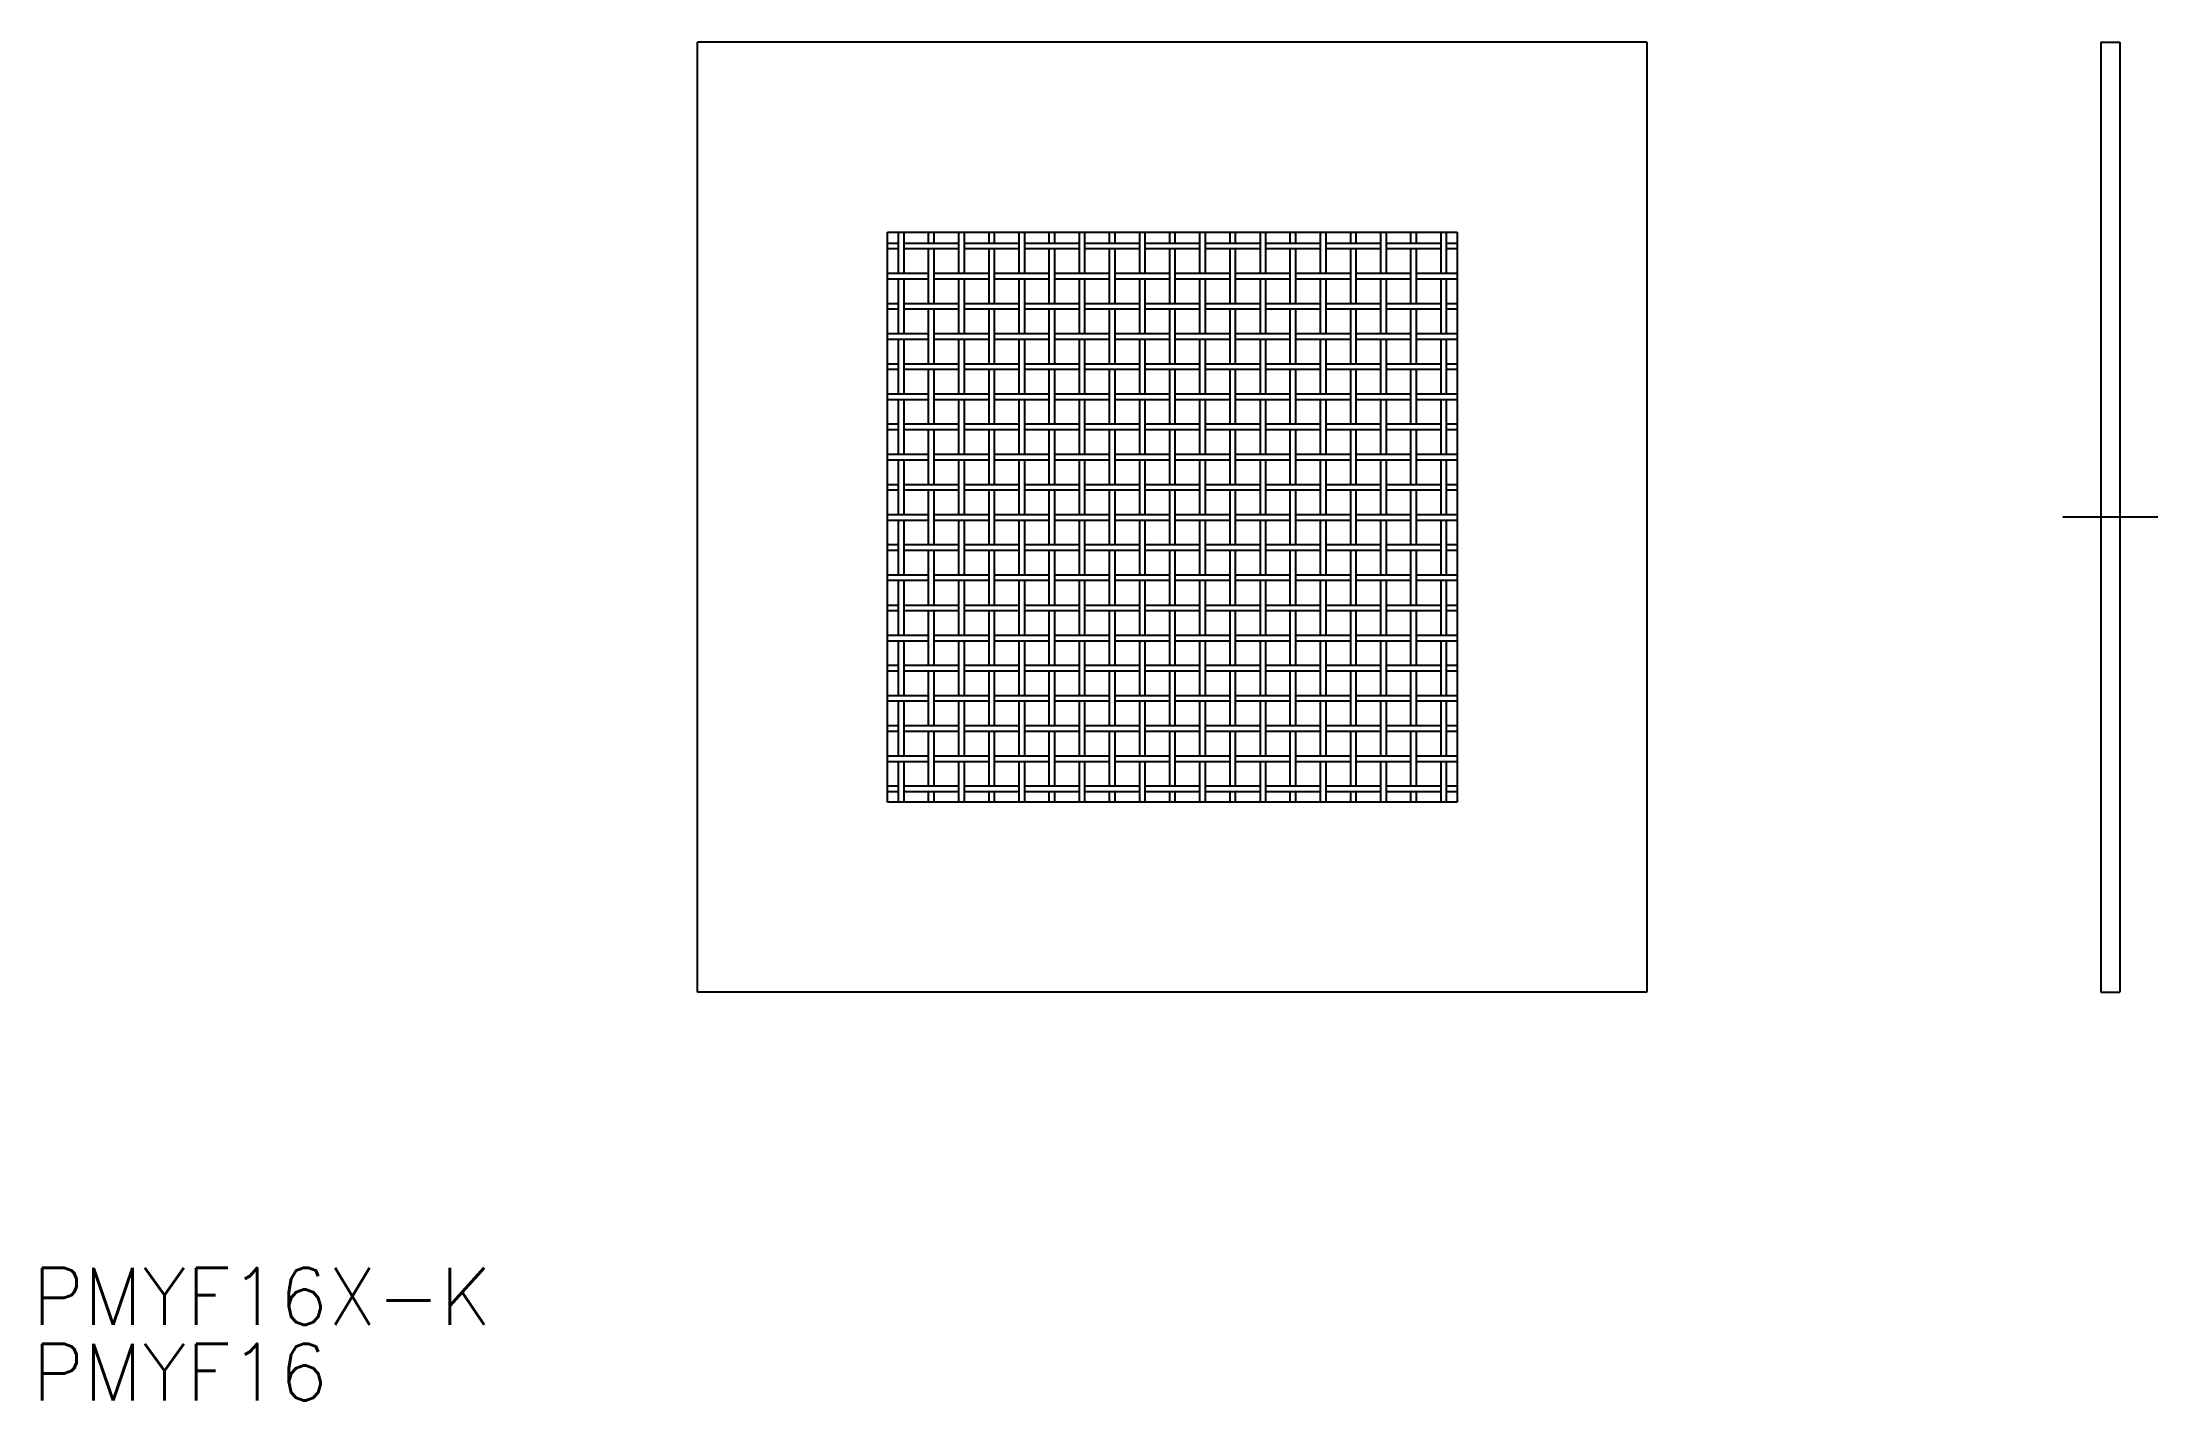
# Model space of a CAD drawing. Extents: x 1 to 112, y 0 to 71.
import ezdxf

# ---------------------------------------------------------------- set-up
doc = ezdxf.new("R2010")
doc.units = 0
doc.linetypes.add('CENTER', pattern=[50.8, 31.75, -6.35, 6.35, -6.35])
doc.layers.get('0').update_dxf_attribs({"linetype": 'CONTINUOUS'})
doc.layers.add('CENTER', color=1, linetype='CENTER')
doc.styles.get("Standard").update_dxf_attribs({"font": 'txt.shx', "height": 3, "bigfont": 'bigfont.shx'})

# ---------------------------------------------------------------- blocks, each defined once
blk = doc.blocks.new('*U5')
at = {"color": 7, "linetype": 'CONTINUOUS'}
blk.add_text('PMYF16X-K', height=3, dxfattribs=at).set_placement((0, 3.99))
blk = doc.blocks.new('*U6')
at = {"color": 7, "linetype": 'CONTINUOUS'}
blk.add_text('PMYF16', height=3, dxfattribs=at).set_placement((0, 0))

msp = doc.modelspace()

# ---------------------------------------------------------------- linework, layer by layer
at = {"color": 7, "linetype": 'CONTINUOUS'}
for p, q in [((85.03, 71.5), (35.03, 71.5)), ((35.03, 21.5), (35.03, 71.5)), ((85.03, 71.5), (85.03, 21.5)), ((108.93, 71.5), (108.93, 21.5)), ((108.93, 71.5), (109.93, 71.5)), ((109.93, 71.5), (109.93, 21.5)), ((45.03, 61.5), (75.03, 61.5)), ((45.03, 31.5), (45.03, 61.5)), ((45.6, 61.5), (45.6, 59.34)), ((45.89, 61.5), (45.89, 59.34)), ((47.18, 61.5), (47.18, 60.93)), ((47.47, 61.5), (47.47, 60.93)), ((48.77, 61.5), (48.77, 59.34)), ((49.06, 61.5), (49.06, 59.34)), ((50.36, 61.5), (50.36, 60.93)), ((50.65, 61.5), (50.65, 60.93)), ((51.95, 61.5), (51.95, 59.34)), ((52.24, 61.5), (52.24, 59.34)), ((53.53, 61.5), (53.53, 60.93)), ((53.82, 61.5), (53.82, 60.93)), ((55.12, 61.5), (55.12, 59.34)), ((55.41, 61.5), (55.41, 59.34)), ((56.71, 61.5), (56.71, 60.93)), ((57, 61.5), (57, 60.93)), ((58.3, 61.5), (58.3, 59.34)), ((58.59, 61.5), (58.59, 59.34)), ((59.88, 61.5), (59.88, 60.93)), ((60.17, 61.5), (60.17, 60.93)), ((61.47, 61.5), (61.47, 59.34)), ((61.76, 61.5), (61.76, 59.34)), ((63.06, 61.5), (63.06, 60.93)), ((63.35, 61.5), (63.35, 60.93)), ((64.65, 61.5), (64.65, 59.34)), ((64.94, 61.5), (64.94, 59.34)), ((66.23, 61.5), (66.23, 60.93)), ((66.52, 61.5), (66.52, 60.93)), ((67.82, 61.5), (67.82, 59.34)), ((68.11, 61.5), (68.11, 59.34)), ((69.41, 61.5), (69.41, 60.93)), ((69.7, 61.5), (69.7, 60.93)), ((71, 61.5), (71, 59.34)), ((71.29, 61.5), (71.29, 59.34)), ((72.58, 61.5), (72.58, 60.93)), ((72.87, 61.5), (72.87, 60.93)), ((74.17, 61.5), (74.17, 59.34)), ((74.46, 61.5), (74.46, 59.34)), ((75.03, 61.5), (75.03, 31.5)), ((45.03, 60.93), (45.6, 60.93)), ((45.03, 60.64), (45.6, 60.64)), ((45.89, 60.93), (48.77, 60.93)), ((45.89, 60.64), (48.77, 60.64)), ((47.18, 60.64), (47.18, 57.76)), ((47.47, 60.64), (47.47, 57.76)), ((49.06, 60.93), (51.95, 60.93)), ((49.06, 60.64), (51.95, 60.64)), ((50.36, 60.64), (50.36, 57.76)), ((50.65, 60.64), (50.65, 57.76)), ((52.24, 60.93), (55.12, 60.93)), ((52.24, 60.64), (55.12, 60.64)), ((53.53, 60.64), (53.53, 57.76)), ((53.82, 60.64), (53.82, 57.76)), ((55.41, 60.93), (58.3, 60.93)), ((55.41, 60.64), (58.3, 60.64)), ((56.71, 60.64), (56.71, 57.76)), ((57, 60.64), (57, 57.76)), ((58.59, 60.93), (61.47, 60.93)), ((58.59, 60.64), (61.47, 60.64)), ((59.88, 60.64), (59.88, 57.76)), ((60.17, 60.64), (60.17, 57.76)), ((61.76, 60.93), (64.65, 60.93)), ((61.76, 60.64), (64.65, 60.64)), ((63.06, 60.64), (63.06, 57.76)), ((63.35, 60.64), (63.35, 57.76)), ((64.94, 60.93), (67.82, 60.93)), ((64.94, 60.64), (67.82, 60.64)), ((66.23, 60.64), (66.23, 57.76)), ((66.52, 60.64), (66.52, 57.76)), ((68.11, 60.93), (71, 60.93)), ((68.11, 60.64), (71, 60.64)), ((69.41, 60.64), (69.41, 57.76)), ((69.7, 60.64), (69.7, 57.76)), ((71.29, 60.93), (74.17, 60.93)), ((71.29, 60.64), (74.17, 60.64)), ((72.58, 60.64), (72.58, 57.76)), ((72.87, 60.64), (72.87, 57.76)), ((74.46, 60.93), (75.03, 60.93)), ((74.46, 60.64), (75.03, 60.64)), ((45.03, 59.34), (47.18, 59.34)), ((45.03, 59.05), (47.18, 59.05)), ((45.6, 59.05), (45.6, 56.17)), ((45.89, 59.05), (45.89, 56.17)), ((47.47, 59.34), (50.36, 59.34)), ((47.47, 59.05), (50.36, 59.05)), ((48.77, 59.05), (48.77, 56.17)), ((49.06, 59.05), (49.06, 56.17)), ((50.65, 59.34), (53.53, 59.34)), ((50.65, 59.05), (53.53, 59.05)), ((51.95, 59.05), (51.95, 56.17)), ((52.24, 59.05), (52.24, 56.17)), ((53.82, 59.34), (56.71, 59.34)), ((53.82, 59.05), (56.71, 59.05)), ((55.12, 59.05), (55.12, 56.17)), ((55.41, 59.05), (55.41, 56.17)), ((57, 59.34), (59.88, 59.34)), ((57, 59.05), (59.88, 59.05)), ((58.3, 59.05), (58.3, 56.17)), ((58.59, 59.05), (58.59, 56.17)), ((60.17, 59.34), (63.06, 59.34)), ((60.17, 59.05), (63.06, 59.05)), ((61.47, 59.05), (61.47, 56.17)), ((61.76, 59.05), (61.76, 56.17)), ((63.35, 59.34), (66.23, 59.34)), ((63.35, 59.05), (66.23, 59.05)), ((64.65, 59.05), (64.65, 56.17)), ((64.94, 59.05), (64.94, 56.17)), ((66.52, 59.34), (69.41, 59.34)), ((66.52, 59.05), (69.41, 59.05)), ((67.82, 59.05), (67.82, 56.17)), ((68.11, 59.05), (68.11, 56.17)), ((69.7, 59.34), (72.58, 59.34)), ((69.7, 59.05), (72.58, 59.05)), ((71, 59.05), (71, 56.17)), ((71.29, 59.05), (71.29, 56.17)), ((72.87, 59.34), (75.03, 59.34)), ((72.87, 59.05), (75.03, 59.05)), ((74.17, 59.05), (74.17, 56.17)), ((74.46, 59.05), (74.46, 56.17)), ((45.03, 57.76), (45.6, 57.76)), ((45.03, 57.47), (45.6, 57.47)), ((45.89, 57.76), (48.77, 57.76)), ((45.89, 57.47), (48.77, 57.47)), ((47.18, 57.47), (47.18, 54.58)), ((47.47, 57.47), (47.47, 54.58)), ((49.06, 57.76), (51.95, 57.76)), ((49.06, 57.47), (51.95, 57.47)), ((50.36, 57.47), (50.36, 54.58)), ((50.65, 57.47), (50.65, 54.58)), ((52.24, 57.76), (55.12, 57.76)), ((52.24, 57.47), (55.12, 57.47)), ((53.53, 57.47), (53.53, 54.58)), ((53.82, 57.47), (53.82, 54.58)), ((55.41, 57.76), (58.3, 57.76)), ((55.41, 57.47), (58.3, 57.47)), ((56.71, 57.47), (56.71, 54.58)), ((57, 57.47), (57, 54.58)), ((58.59, 57.76), (61.47, 57.76)), ((58.59, 57.47), (61.47, 57.47)), ((59.88, 57.47), (59.88, 54.58)), ((60.17, 57.47), (60.17, 54.58)), ((61.76, 57.76), (64.65, 57.76)), ((61.76, 57.47), (64.65, 57.47)), ((63.06, 57.47), (63.06, 54.58)), ((63.35, 57.47), (63.35, 54.58)), ((64.94, 57.76), (67.82, 57.76)), ((64.94, 57.47), (67.82, 57.47)), ((66.23, 57.47), (66.23, 54.58)), ((66.52, 57.47), (66.52, 54.58)), ((68.11, 57.76), (71, 57.76)), ((68.11, 57.47), (71, 57.47)), ((69.41, 57.47), (69.41, 54.58)), ((69.7, 57.47), (69.7, 54.58)), ((71.29, 57.76), (74.17, 57.76)), ((71.29, 57.47), (74.17, 57.47)), ((72.58, 57.47), (72.58, 54.58)), ((72.87, 57.47), (72.87, 54.58)), ((74.46, 57.76), (75.03, 57.76)), ((74.46, 57.47), (75.03, 57.47)), ((45.03, 56.17), (47.18, 56.17)), ((45.03, 55.88), (47.18, 55.88)), ((45.6, 55.88), (45.6, 52.99)), ((45.89, 55.88), (45.89, 52.99)), ((47.47, 56.17), (50.36, 56.17)), ((47.47, 55.88), (50.36, 55.88)), ((48.77, 55.88), (48.77, 52.99)), ((49.06, 55.88), (49.06, 52.99)), ((50.65, 56.17), (53.53, 56.17)), ((50.65, 55.88), (53.53, 55.88)), ((51.95, 55.88), (51.95, 52.99)), ((52.24, 55.88), (52.24, 52.99)), ((53.82, 56.17), (56.71, 56.17)), ((53.82, 55.88), (56.71, 55.88)), ((55.12, 55.88), (55.12, 52.99)), ((55.41, 55.88), (55.41, 52.99)), ((57, 56.17), (59.88, 56.17)), ((57, 55.88), (59.88, 55.88)), ((58.3, 55.88), (58.3, 52.99)), ((58.59, 55.88), (58.59, 52.99)), ((60.17, 56.17), (63.06, 56.17)), ((60.17, 55.88), (63.06, 55.88)), ((61.47, 55.88), (61.47, 52.99)), ((61.76, 55.88), (61.76, 52.99)), ((63.35, 56.17), (66.23, 56.17)), ((63.35, 55.88), (66.23, 55.88)), ((64.65, 55.88), (64.65, 52.99)), ((64.94, 55.88), (64.94, 52.99)), ((66.52, 56.17), (69.41, 56.17)), ((66.52, 55.88), (69.41, 55.88)), ((67.82, 55.88), (67.82, 52.99)), ((68.11, 55.88), (68.11, 52.99)), ((69.7, 56.17), (72.58, 56.17)), ((69.7, 55.88), (72.58, 55.88)), ((71, 55.88), (71, 52.99)), ((71.29, 55.88), (71.29, 52.99)), ((72.87, 56.17), (75.03, 56.17)), ((72.87, 55.88), (75.03, 55.88)), ((74.17, 55.88), (74.17, 52.99)), ((74.46, 55.88), (74.46, 52.99)), ((45.03, 54.58), (45.6, 54.58)), ((45.03, 54.29), (45.6, 54.29)), ((45.89, 54.58), (48.77, 54.58)), ((45.89, 54.29), (48.77, 54.29)), ((47.18, 54.29), (47.18, 51.41)), ((47.47, 54.29), (47.47, 51.41)), ((49.06, 54.58), (51.95, 54.58)), ((49.06, 54.29), (51.95, 54.29)), ((50.36, 54.29), (50.36, 51.41)), ((50.65, 54.29), (50.65, 51.41)), ((52.24, 54.58), (55.12, 54.58)), ((52.24, 54.29), (55.12, 54.29)), ((53.53, 54.29), (53.53, 51.41)), ((53.82, 54.29), (53.82, 51.41)), ((55.41, 54.58), (58.3, 54.58)), ((55.41, 54.29), (58.3, 54.29)), ((56.71, 54.29), (56.71, 51.41)), ((57, 54.29), (57, 51.41)), ((58.59, 54.58), (61.47, 54.58)), ((58.59, 54.29), (61.47, 54.29)), ((59.88, 54.29), (59.88, 51.41)), ((60.17, 54.29), (60.17, 51.41)), ((61.76, 54.58), (64.65, 54.58)), ((61.76, 54.29), (64.65, 54.29)), ((63.06, 54.29), (63.06, 51.41)), ((63.35, 54.29), (63.35, 51.41)), ((64.94, 54.58), (67.82, 54.58)), ((64.94, 54.29), (67.82, 54.29)), ((66.23, 54.29), (66.23, 51.41)), ((66.52, 54.29), (66.52, 51.41)), ((68.11, 54.58), (71, 54.58)), ((68.11, 54.29), (71, 54.29)), ((69.41, 54.29), (69.41, 51.41)), ((69.7, 54.29), (69.7, 51.41)), ((71.29, 54.58), (74.17, 54.58)), ((71.29, 54.29), (74.17, 54.29)), ((72.58, 54.29), (72.58, 51.41)), ((72.87, 54.29), (72.87, 51.41)), ((74.46, 54.58), (75.03, 54.58)), ((74.46, 54.29), (75.03, 54.29)), ((45.03, 52.99), (47.18, 52.99)), ((45.03, 52.7), (47.18, 52.7)), ((45.6, 52.7), (45.6, 49.82)), ((45.89, 52.7), (45.89, 49.82)), ((47.47, 52.99), (50.36, 52.99)), ((47.47, 52.7), (50.36, 52.7)), ((48.77, 52.7), (48.77, 49.82)), ((49.06, 52.7), (49.06, 49.82)), ((50.65, 52.99), (53.53, 52.99)), ((50.65, 52.7), (53.53, 52.7)), ((51.95, 52.7), (51.95, 49.82)), ((52.24, 52.7), (52.24, 49.82)), ((53.82, 52.99), (56.71, 52.99)), ((53.82, 52.7), (56.71, 52.7)), ((55.12, 52.7), (55.12, 49.82)), ((55.41, 52.7), (55.41, 49.82)), ((57, 52.99), (59.88, 52.99)), ((57, 52.7), (59.88, 52.7)), ((58.3, 52.7), (58.3, 49.82)), ((58.59, 52.7), (58.59, 49.82)), ((60.17, 52.99), (63.06, 52.99)), ((60.17, 52.7), (63.06, 52.7)), ((61.47, 52.7), (61.47, 49.82)), ((61.76, 52.7), (61.76, 49.82)), ((63.35, 52.99), (66.23, 52.99)), ((63.35, 52.7), (66.23, 52.7)), ((64.65, 52.7), (64.65, 49.82)), ((64.94, 52.7), (64.94, 49.82)), ((66.52, 52.99), (69.41, 52.99)), ((66.52, 52.7), (69.41, 52.7)), ((67.82, 52.7), (67.82, 49.82)), ((68.11, 52.7), (68.11, 49.82)), ((69.7, 52.99), (72.58, 52.99)), ((69.7, 52.7), (72.58, 52.7)), ((71, 52.7), (71, 49.82)), ((71.29, 52.7), (71.29, 49.82)), ((72.87, 52.99), (75.03, 52.99)), ((72.87, 52.7), (75.03, 52.7)), ((74.17, 52.7), (74.17, 49.82)), ((74.46, 52.7), (74.46, 49.82)), ((45.03, 51.41), (45.6, 51.41)), ((45.89, 51.41), (48.77, 51.41)), ((49.06, 51.41), (51.95, 51.41)), ((52.24, 51.41), (55.12, 51.41)), ((55.41, 51.41), (58.3, 51.41)), ((58.59, 51.41), (61.47, 51.41)), ((61.76, 51.41), (64.65, 51.41)), ((64.94, 51.41), (67.82, 51.41)), ((68.11, 51.41), (71, 51.41)), ((71.29, 51.41), (74.17, 51.41)), ((74.46, 51.41), (75.03, 51.41)), ((45.03, 51.12), (45.6, 51.12)), ((45.89, 51.12), (48.77, 51.12)), ((47.18, 51.12), (47.18, 48.23)), ((47.47, 51.12), (47.47, 48.23)), ((49.06, 51.12), (51.95, 51.12)), ((50.36, 51.12), (50.36, 48.23)), ((50.65, 51.12), (50.65, 48.23)), ((52.24, 51.12), (55.12, 51.12)), ((53.53, 51.12), (53.53, 48.23)), ((53.82, 51.12), (53.82, 48.23)), ((55.41, 51.12), (58.3, 51.12)), ((56.71, 51.12), (56.71, 48.23)), ((57, 51.12), (57, 48.23)), ((58.59, 51.12), (61.47, 51.12)), ((59.88, 51.12), (59.88, 48.23)), ((60.17, 51.12), (60.17, 48.23)), ((61.76, 51.12), (64.65, 51.12)), ((63.06, 51.12), (63.06, 48.23)), ((63.35, 51.12), (63.35, 48.23)), ((64.94, 51.12), (67.82, 51.12)), ((66.23, 51.12), (66.23, 48.23)), ((66.52, 51.12), (66.52, 48.23)), ((68.11, 51.12), (71, 51.12)), ((69.41, 51.12), (69.41, 48.23)), ((69.7, 51.12), (69.7, 48.23)), ((71.29, 51.12), (74.17, 51.12)), ((72.58, 51.12), (72.58, 48.23)), ((72.87, 51.12), (72.87, 48.23)), ((74.46, 51.12), (75.03, 51.12)), ((45.03, 49.82), (47.18, 49.82)), ((45.03, 49.53), (47.18, 49.53)), ((45.6, 49.53), (45.6, 46.64)), ((45.89, 49.53), (45.89, 46.64)), ((47.47, 49.82), (50.36, 49.82)), ((47.47, 49.53), (50.36, 49.53)), ((48.77, 49.53), (48.77, 46.64)), ((49.06, 49.53), (49.06, 46.64)), ((50.65, 49.82), (53.53, 49.82)), ((50.65, 49.53), (53.53, 49.53)), ((51.95, 49.53), (51.95, 46.64)), ((52.24, 49.53), (52.24, 46.64)), ((53.82, 49.82), (56.71, 49.82)), ((53.82, 49.53), (56.71, 49.53)), ((55.12, 49.53), (55.12, 46.64)), ((55.41, 49.53), (55.41, 46.64)), ((57, 49.82), (59.88, 49.82)), ((57, 49.53), (59.88, 49.53)), ((58.3, 49.53), (58.3, 46.64)), ((58.59, 49.53), (58.59, 46.64)), ((60.17, 49.82), (63.06, 49.82)), ((60.17, 49.53), (63.06, 49.53)), ((61.47, 49.53), (61.47, 46.64)), ((61.76, 49.53), (61.76, 46.64)), ((63.35, 49.82), (66.23, 49.82)), ((63.35, 49.53), (66.23, 49.53)), ((64.65, 49.53), (64.65, 46.64)), ((64.94, 49.53), (64.94, 46.64)), ((66.52, 49.82), (69.41, 49.82)), ((66.52, 49.53), (69.41, 49.53)), ((67.82, 49.53), (67.82, 46.64)), ((68.11, 49.53), (68.11, 46.64)), ((69.7, 49.82), (72.58, 49.82)), ((69.7, 49.53), (72.58, 49.53)), ((71, 49.53), (71, 46.64)), ((71.29, 49.53), (71.29, 46.64)), ((72.87, 49.82), (75.03, 49.82)), ((72.87, 49.53), (75.03, 49.53)), ((74.17, 49.53), (74.17, 46.64)), ((74.46, 49.53), (74.46, 46.64)), ((45.03, 48.23), (45.6, 48.23)), ((45.03, 47.94), (45.6, 47.94)), ((45.89, 48.23), (48.77, 48.23)), ((45.89, 47.94), (48.77, 47.94)), ((47.18, 47.94), (47.18, 45.06)), ((47.47, 47.94), (47.47, 45.06)), ((49.06, 48.23), (51.95, 48.23)), ((49.06, 47.94), (51.95, 47.94)), ((50.36, 47.94), (50.36, 45.06)), ((50.65, 47.94), (50.65, 45.06)), ((52.24, 48.23), (55.12, 48.23)), ((52.24, 47.94), (55.12, 47.94)), ((53.53, 47.94), (53.53, 45.06)), ((53.82, 47.94), (53.82, 45.06)), ((55.41, 48.23), (58.3, 48.23)), ((55.41, 47.94), (58.3, 47.94)), ((56.71, 47.94), (56.71, 45.06)), ((57, 47.94), (57, 45.06)), ((58.59, 48.23), (61.47, 48.23)), ((58.59, 47.94), (61.47, 47.94)), ((59.88, 47.94), (59.88, 45.06)), ((60.17, 47.94), (60.17, 45.06)), ((61.76, 48.23), (64.65, 48.23)), ((61.76, 47.94), (64.65, 47.94)), ((63.06, 47.94), (63.06, 45.06)), ((63.35, 47.94), (63.35, 45.06)), ((64.94, 48.23), (67.82, 48.23)), ((64.94, 47.94), (67.82, 47.94)), ((66.23, 47.94), (66.23, 45.06)), ((66.52, 47.94), (66.52, 45.06)), ((68.11, 48.23), (71, 48.23)), ((68.11, 47.94), (71, 47.94)), ((69.41, 47.94), (69.41, 45.06)), ((69.7, 47.94), (69.7, 45.06)), ((71.29, 48.23), (74.17, 48.23)), ((71.29, 47.94), (74.17, 47.94)), ((72.58, 47.94), (72.58, 45.06)), ((72.87, 47.94), (72.87, 45.06)), ((74.46, 48.23), (75.03, 48.23)), ((74.46, 47.94), (75.03, 47.94)), ((45.03, 46.64), (47.18, 46.64)), ((45.03, 46.35), (47.18, 46.35)), ((45.6, 46.35), (45.6, 43.47)), ((45.89, 46.35), (45.89, 43.47)), ((47.47, 46.64), (50.36, 46.64)), ((47.47, 46.35), (50.36, 46.35)), ((48.77, 46.35), (48.77, 43.47)), ((49.06, 46.35), (49.06, 43.47)), ((50.65, 46.64), (53.53, 46.64)), ((50.65, 46.35), (53.53, 46.35)), ((51.95, 46.35), (51.95, 43.47)), ((52.24, 46.35), (52.24, 43.47)), ((53.82, 46.64), (56.71, 46.64)), ((53.82, 46.35), (56.71, 46.35)), ((55.12, 46.35), (55.12, 43.47)), ((55.41, 46.35), (55.41, 43.47)), ((57, 46.64), (59.88, 46.64)), ((57, 46.35), (59.88, 46.35)), ((58.3, 46.35), (58.3, 43.47)), ((58.59, 46.35), (58.59, 43.47)), ((60.17, 46.64), (63.06, 46.64)), ((60.17, 46.35), (63.06, 46.35)), ((61.47, 46.35), (61.47, 43.47)), ((61.76, 46.35), (61.76, 43.47)), ((63.35, 46.64), (66.23, 46.64)), ((63.35, 46.35), (66.23, 46.35)), ((64.65, 46.35), (64.65, 43.47)), ((64.94, 46.35), (64.94, 43.47)), ((66.52, 46.64), (69.41, 46.64)), ((66.52, 46.35), (69.41, 46.35)), ((67.82, 46.35), (67.82, 43.47)), ((68.11, 46.35), (68.11, 43.47)), ((69.7, 46.64), (72.58, 46.64)), ((69.7, 46.35), (72.58, 46.35)), ((71, 46.35), (71, 43.47)), ((71.29, 46.35), (71.29, 43.47)), ((72.87, 46.64), (75.03, 46.64)), ((72.87, 46.35), (75.03, 46.35)), ((74.17, 46.35), (74.17, 43.47)), ((74.46, 46.35), (74.46, 43.47)), ((45.03, 45.06), (45.6, 45.06)), ((45.03, 44.77), (45.6, 44.77)), ((45.89, 45.06), (48.77, 45.06)), ((45.89, 44.77), (48.77, 44.77)), ((47.18, 44.77), (47.18, 41.88)), ((47.47, 44.77), (47.47, 41.88)), ((49.06, 45.06), (51.95, 45.06)), ((49.06, 44.77), (51.95, 44.77)), ((50.36, 44.77), (50.36, 41.88)), ((50.65, 44.77), (50.65, 41.88)), ((52.24, 45.06), (55.12, 45.06)), ((52.24, 44.77), (55.12, 44.77)), ((53.53, 44.77), (53.53, 41.88)), ((53.82, 44.77), (53.82, 41.88)), ((55.41, 45.06), (58.3, 45.06)), ((55.41, 44.77), (58.3, 44.77)), ((56.71, 44.77), (56.71, 41.88)), ((57, 44.77), (57, 41.88)), ((58.59, 45.06), (61.47, 45.06)), ((58.59, 44.77), (61.47, 44.77)), ((59.88, 44.77), (59.88, 41.88)), ((60.17, 44.77), (60.17, 41.88)), ((61.76, 45.06), (64.65, 45.06)), ((61.76, 44.77), (64.65, 44.77)), ((63.06, 44.77), (63.06, 41.88)), ((63.35, 44.77), (63.35, 41.88)), ((64.94, 45.06), (67.82, 45.06)), ((64.94, 44.77), (67.82, 44.77)), ((66.23, 44.77), (66.23, 41.88)), ((66.52, 44.77), (66.52, 41.88)), ((68.11, 45.06), (71, 45.06)), ((68.11, 44.77), (71, 44.77)), ((69.41, 44.77), (69.41, 41.88)), ((69.7, 44.77), (69.7, 41.88)), ((71.29, 45.06), (74.17, 45.06)), ((71.29, 44.77), (74.17, 44.77)), ((72.58, 44.77), (72.58, 41.88)), ((72.87, 44.77), (72.87, 41.88)), ((74.46, 45.06), (75.03, 45.06)), ((74.46, 44.77), (75.03, 44.77)), ((45.03, 43.47), (47.18, 43.47)), ((47.47, 43.47), (50.36, 43.47)), ((50.65, 43.47), (53.53, 43.47)), ((53.82, 43.47), (56.71, 43.47)), ((57, 43.47), (59.88, 43.47)), ((60.17, 43.47), (63.06, 43.47)), ((63.35, 43.47), (66.23, 43.47)), ((66.52, 43.47), (69.41, 43.47)), ((69.7, 43.47), (72.58, 43.47)), ((72.87, 43.47), (75.03, 43.47)), ((45.03, 43.18), (47.18, 43.18)), ((45.6, 43.18), (45.6, 40.29)), ((45.89, 43.18), (45.89, 40.29)), ((47.47, 43.18), (50.36, 43.18)), ((48.77, 43.18), (48.77, 40.29)), ((49.06, 43.18), (49.06, 40.29)), ((50.65, 43.18), (53.53, 43.18)), ((51.95, 43.18), (51.95, 40.29)), ((52.24, 43.18), (52.24, 40.29)), ((53.82, 43.18), (56.71, 43.18)), ((55.12, 43.18), (55.12, 40.29)), ((55.41, 43.18), (55.41, 40.29)), ((57, 43.18), (59.88, 43.18)), ((58.3, 43.18), (58.3, 40.29)), ((58.59, 43.18), (58.59, 40.29)), ((60.17, 43.18), (63.06, 43.18)), ((61.47, 43.18), (61.47, 40.29)), ((61.76, 43.18), (61.76, 40.29)), ((63.35, 43.18), (66.23, 43.18)), ((64.65, 43.18), (64.65, 40.29)), ((64.94, 43.18), (64.94, 40.29)), ((66.52, 43.18), (69.41, 43.18)), ((67.82, 43.18), (67.82, 40.29)), ((68.11, 43.18), (68.11, 40.29)), ((69.7, 43.18), (72.58, 43.18)), ((71, 43.18), (71, 40.29)), ((71.29, 43.18), (71.29, 40.29)), ((72.87, 43.18), (75.03, 43.18)), ((74.17, 43.18), (74.17, 40.29)), ((74.46, 43.18), (74.46, 40.29)), ((45.03, 41.88), (45.6, 41.88)), ((45.03, 41.59), (45.6, 41.59)), ((45.89, 41.88), (48.77, 41.88)), ((45.89, 41.59), (48.77, 41.59)), ((47.18, 41.59), (47.18, 38.71)), ((47.47, 41.59), (47.47, 38.71)), ((49.06, 41.88), (51.95, 41.88)), ((49.06, 41.59), (51.95, 41.59)), ((50.36, 41.59), (50.36, 38.71)), ((50.65, 41.59), (50.65, 38.71)), ((52.24, 41.88), (55.12, 41.88)), ((52.24, 41.59), (55.12, 41.59)), ((53.53, 41.59), (53.53, 38.71)), ((53.82, 41.59), (53.82, 38.71)), ((55.41, 41.88), (58.3, 41.88)), ((55.41, 41.59), (58.3, 41.59)), ((56.71, 41.59), (56.71, 38.71)), ((57, 41.59), (57, 38.71)), ((58.59, 41.88), (61.47, 41.88)), ((58.59, 41.59), (61.47, 41.59)), ((59.88, 41.59), (59.88, 38.71)), ((60.17, 41.59), (60.17, 38.71)), ((61.76, 41.88), (64.65, 41.88)), ((61.76, 41.59), (64.65, 41.59)), ((63.06, 41.59), (63.06, 38.71)), ((63.35, 41.59), (63.35, 38.71)), ((64.94, 41.88), (67.82, 41.88)), ((64.94, 41.59), (67.82, 41.59)), ((66.23, 41.59), (66.23, 38.71)), ((66.52, 41.59), (66.52, 38.71)), ((68.11, 41.88), (71, 41.88)), ((68.11, 41.59), (71, 41.59)), ((69.41, 41.59), (69.41, 38.71)), ((69.7, 41.59), (69.7, 38.71)), ((71.29, 41.88), (74.17, 41.88)), ((71.29, 41.59), (74.17, 41.59)), ((72.58, 41.59), (72.58, 38.71)), ((72.87, 41.59), (72.87, 38.71)), ((74.46, 41.88), (75.03, 41.88)), ((74.46, 41.59), (75.03, 41.59)), ((45.03, 40.29), (47.18, 40.29)), ((47.47, 40.29), (50.36, 40.29)), ((50.65, 40.29), (53.53, 40.29)), ((53.82, 40.29), (56.71, 40.29)), ((57, 40.29), (59.88, 40.29)), ((60.17, 40.29), (63.06, 40.29)), ((63.35, 40.29), (66.23, 40.29)), ((66.52, 40.29), (69.41, 40.29)), ((69.7, 40.29), (72.58, 40.29)), ((72.87, 40.29), (75.03, 40.29)), ((45.03, 40), (47.18, 40)), ((45.6, 40), (45.6, 37.12)), ((45.89, 40), (45.89, 37.12)), ((47.47, 40), (50.36, 40)), ((48.77, 40), (48.77, 37.12)), ((49.06, 40), (49.06, 37.12)), ((50.65, 40), (53.53, 40)), ((51.95, 40), (51.95, 37.12)), ((52.24, 40), (52.24, 37.12)), ((53.82, 40), (56.71, 40)), ((55.12, 40), (55.12, 37.12)), ((55.41, 40), (55.41, 37.12)), ((57, 40), (59.88, 40)), ((58.3, 40), (58.3, 37.12)), ((58.59, 40), (58.59, 37.12)), ((60.17, 40), (63.06, 40)), ((61.47, 40), (61.47, 37.12)), ((61.76, 40), (61.76, 37.12)), ((63.35, 40), (66.23, 40)), ((64.65, 40), (64.65, 37.12)), ((64.94, 40), (64.94, 37.12)), ((66.52, 40), (69.41, 40)), ((67.82, 40), (67.82, 37.12)), ((68.11, 40), (68.11, 37.12)), ((69.7, 40), (72.58, 40)), ((71, 40), (71, 37.12)), ((71.29, 40), (71.29, 37.12)), ((72.87, 40), (75.03, 40)), ((74.17, 40), (74.17, 37.12)), ((74.46, 40), (74.46, 37.12)), ((45.03, 38.71), (45.6, 38.71)), ((45.03, 38.42), (45.6, 38.42)), ((45.89, 38.71), (48.77, 38.71)), ((45.89, 38.42), (48.77, 38.42)), ((47.18, 38.42), (47.18, 35.53)), ((47.47, 38.42), (47.47, 35.53)), ((49.06, 38.71), (51.95, 38.71)), ((49.06, 38.42), (51.95, 38.42)), ((50.36, 38.42), (50.36, 35.53)), ((50.65, 38.42), (50.65, 35.53)), ((52.24, 38.71), (55.12, 38.71)), ((52.24, 38.42), (55.12, 38.42)), ((53.53, 38.42), (53.53, 35.53)), ((53.82, 38.42), (53.82, 35.53)), ((55.41, 38.71), (58.3, 38.71)), ((55.41, 38.42), (58.3, 38.42)), ((56.71, 38.42), (56.71, 35.53)), ((57, 38.42), (57, 35.53)), ((58.59, 38.71), (61.47, 38.71)), ((58.59, 38.42), (61.47, 38.42)), ((59.88, 38.42), (59.88, 35.53)), ((60.17, 38.42), (60.17, 35.53)), ((61.76, 38.71), (64.65, 38.71)), ((61.76, 38.42), (64.65, 38.42)), ((63.06, 38.42), (63.06, 35.53)), ((63.35, 38.42), (63.35, 35.53)), ((64.94, 38.71), (67.82, 38.71)), ((64.94, 38.42), (67.82, 38.42)), ((66.23, 38.42), (66.23, 35.53)), ((66.52, 38.42), (66.52, 35.53)), ((68.11, 38.71), (71, 38.71)), ((68.11, 38.42), (71, 38.42)), ((69.41, 38.42), (69.41, 35.53)), ((69.7, 38.42), (69.7, 35.53)), ((71.29, 38.71), (74.17, 38.71)), ((71.29, 38.42), (74.17, 38.42)), ((72.58, 38.42), (72.58, 35.53)), ((72.87, 38.42), (72.87, 35.53)), ((74.46, 38.71), (75.03, 38.71)), ((74.46, 38.42), (75.03, 38.42)), ((45.03, 37.12), (47.18, 37.12)), ((45.03, 36.83), (47.18, 36.83)), ((45.6, 36.83), (45.6, 33.94)), ((45.89, 36.83), (45.89, 33.94)), ((47.47, 37.12), (50.36, 37.12)), ((47.47, 36.83), (50.36, 36.83)), ((48.77, 36.83), (48.77, 33.94)), ((49.06, 36.83), (49.06, 33.94)), ((50.65, 37.12), (53.53, 37.12)), ((50.65, 36.83), (53.53, 36.83)), ((51.95, 36.83), (51.95, 33.94)), ((52.24, 36.83), (52.24, 33.94)), ((53.82, 37.12), (56.71, 37.12)), ((53.82, 36.83), (56.71, 36.83)), ((55.12, 36.83), (55.12, 33.94)), ((55.41, 36.83), (55.41, 33.94)), ((57, 37.12), (59.88, 37.12)), ((57, 36.83), (59.88, 36.83)), ((58.3, 36.83), (58.3, 33.94)), ((58.59, 36.83), (58.59, 33.94)), ((60.17, 37.12), (63.06, 37.12)), ((60.17, 36.83), (63.06, 36.83)), ((61.47, 36.83), (61.47, 33.94)), ((61.76, 36.83), (61.76, 33.94)), ((63.35, 37.12), (66.23, 37.12)), ((63.35, 36.83), (66.23, 36.83)), ((64.65, 36.83), (64.65, 33.94)), ((64.94, 36.83), (64.94, 33.94)), ((66.52, 37.12), (69.41, 37.12)), ((66.52, 36.83), (69.41, 36.83)), ((67.82, 36.83), (67.82, 33.94)), ((68.11, 36.83), (68.11, 33.94)), ((69.7, 37.12), (72.58, 37.12)), ((69.7, 36.83), (72.58, 36.83)), ((71, 36.83), (71, 33.94)), ((71.29, 36.83), (71.29, 33.94)), ((72.87, 37.12), (75.03, 37.12)), ((72.87, 36.83), (75.03, 36.83)), ((74.17, 36.83), (74.17, 33.94)), ((74.46, 36.83), (74.46, 33.94)), ((45.03, 35.53), (45.6, 35.53)), ((45.03, 35.24), (45.6, 35.24)), ((45.89, 35.53), (48.77, 35.53)), ((45.89, 35.24), (48.77, 35.24)), ((47.18, 35.24), (47.18, 32.36)), ((47.47, 35.24), (47.47, 32.36)), ((49.06, 35.53), (51.95, 35.53)), ((49.06, 35.24), (51.95, 35.24)), ((50.36, 35.24), (50.36, 32.36)), ((50.65, 35.24), (50.65, 32.36)), ((52.24, 35.53), (55.12, 35.53)), ((52.24, 35.24), (55.12, 35.24)), ((53.53, 35.24), (53.53, 32.36)), ((53.82, 35.24), (53.82, 32.36)), ((55.41, 35.53), (58.3, 35.53)), ((55.41, 35.24), (58.3, 35.24)), ((56.71, 35.24), (56.71, 32.36)), ((57, 35.24), (57, 32.36)), ((58.59, 35.53), (61.47, 35.53)), ((58.59, 35.24), (61.47, 35.24)), ((59.88, 35.24), (59.88, 32.36)), ((60.17, 35.24), (60.17, 32.36)), ((61.76, 35.53), (64.65, 35.53)), ((61.76, 35.24), (64.65, 35.24)), ((63.06, 35.24), (63.06, 32.36)), ((63.35, 35.24), (63.35, 32.36)), ((64.94, 35.53), (67.82, 35.53)), ((64.94, 35.24), (67.82, 35.24)), ((66.23, 35.24), (66.23, 32.36)), ((66.52, 35.24), (66.52, 32.36)), ((68.11, 35.53), (71, 35.53)), ((68.11, 35.24), (71, 35.24)), ((69.41, 35.24), (69.41, 32.36)), ((69.7, 35.24), (69.7, 32.36)), ((71.29, 35.53), (74.17, 35.53)), ((71.29, 35.24), (74.17, 35.24)), ((72.58, 35.24), (72.58, 32.36)), ((72.87, 35.24), (72.87, 32.36)), ((74.46, 35.53), (75.03, 35.53)), ((74.46, 35.24), (75.03, 35.24)), ((45.03, 33.94), (47.18, 33.94)), ((45.03, 33.65), (47.18, 33.65)), ((45.6, 33.65), (45.6, 31.5)), ((45.89, 33.65), (45.89, 31.5)), ((47.47, 33.94), (50.36, 33.94)), ((47.47, 33.65), (50.36, 33.65)), ((48.77, 33.65), (48.77, 31.5)), ((49.06, 33.65), (49.06, 31.5)), ((50.65, 33.94), (53.53, 33.94)), ((50.65, 33.65), (53.53, 33.65)), ((51.95, 33.65), (51.95, 31.5)), ((52.24, 33.65), (52.24, 31.5)), ((53.82, 33.94), (56.71, 33.94)), ((53.82, 33.65), (56.71, 33.65)), ((55.12, 33.65), (55.12, 31.5)), ((55.41, 33.65), (55.41, 31.5)), ((57, 33.94), (59.88, 33.94)), ((57, 33.65), (59.88, 33.65)), ((58.3, 33.65), (58.3, 31.5)), ((58.59, 33.65), (58.59, 31.5)), ((60.17, 33.94), (63.06, 33.94)), ((60.17, 33.65), (63.06, 33.65)), ((61.47, 33.65), (61.47, 31.5)), ((61.76, 33.65), (61.76, 31.5)), ((63.35, 33.94), (66.23, 33.94)), ((63.35, 33.65), (66.23, 33.65)), ((64.65, 33.65), (64.65, 31.5)), ((64.94, 33.65), (64.94, 31.5)), ((66.52, 33.94), (69.41, 33.94)), ((66.52, 33.65), (69.41, 33.65)), ((67.82, 33.65), (67.82, 31.5)), ((68.11, 33.65), (68.11, 31.5)), ((69.7, 33.94), (72.58, 33.94)), ((69.7, 33.65), (72.58, 33.65)), ((71, 33.65), (71, 31.5)), ((71.29, 33.65), (71.29, 31.5)), ((72.87, 33.94), (75.03, 33.94)), ((72.87, 33.65), (75.03, 33.65)), ((74.17, 33.65), (74.17, 31.5)), ((74.46, 33.65), (74.46, 31.5)), ((45.03, 32.36), (45.6, 32.36)), ((45.89, 32.36), (48.77, 32.36)), ((49.06, 32.36), (51.95, 32.36)), ((52.24, 32.36), (55.12, 32.36)), ((55.41, 32.36), (58.3, 32.36)), ((58.59, 32.36), (61.47, 32.36)), ((61.76, 32.36), (64.65, 32.36)), ((64.94, 32.36), (67.82, 32.36)), ((68.11, 32.36), (71, 32.36)), ((71.29, 32.36), (74.17, 32.36)), ((74.46, 32.36), (75.03, 32.36)), ((45.03, 32.07), (45.6, 32.07)), ((75.03, 31.5), (45.03, 31.5)), ((45.89, 32.07), (48.77, 32.07)), ((47.18, 32.07), (47.18, 31.5)), ((47.47, 32.07), (47.47, 31.5)), ((49.06, 32.07), (51.95, 32.07)), ((50.36, 32.07), (50.36, 31.5)), ((50.65, 32.07), (50.65, 31.5)), ((52.24, 32.07), (55.12, 32.07)), ((53.53, 32.07), (53.53, 31.5)), ((53.82, 32.07), (53.82, 31.5)), ((55.41, 32.07), (58.3, 32.07)), ((56.71, 32.07), (56.71, 31.5)), ((57, 32.07), (57, 31.5)), ((58.59, 32.07), (61.47, 32.07)), ((59.88, 32.07), (59.88, 31.5)), ((60.17, 32.07), (60.17, 31.5)), ((61.76, 32.07), (64.65, 32.07)), ((63.06, 32.07), (63.06, 31.5)), ((63.35, 32.07), (63.35, 31.5)), ((64.94, 32.07), (67.82, 32.07)), ((66.23, 32.07), (66.23, 31.5)), ((66.52, 32.07), (66.52, 31.5)), ((68.11, 32.07), (71, 32.07)), ((69.41, 32.07), (69.41, 31.5)), ((69.7, 32.07), (69.7, 31.5)), ((71.29, 32.07), (74.17, 32.07)), ((72.58, 32.07), (72.58, 31.5)), ((72.87, 32.07), (72.87, 31.5)), ((74.46, 32.07), (75.03, 32.07)), ((85.03, 21.5), (35.03, 21.5)), ((108.93, 21.5), (109.93, 21.5))]:
    msp.add_line(p, q, dxfattribs=at)
at = {"layer": 'CENTER', "color": 1, "linetype": 'CENTER'}
msp.add_line((111.93, 46.5), (106.93, 46.5), dxfattribs=at)

# ---------------------------------------------------------------- block references
at = {"color": 7, "linetype": 'CONTINUOUS'}
for name in ['*U5', '*U6']:
    msp.add_blockref(name, (0, 0), dxfattribs=at)

doc.saveas('drawing.dxf')
